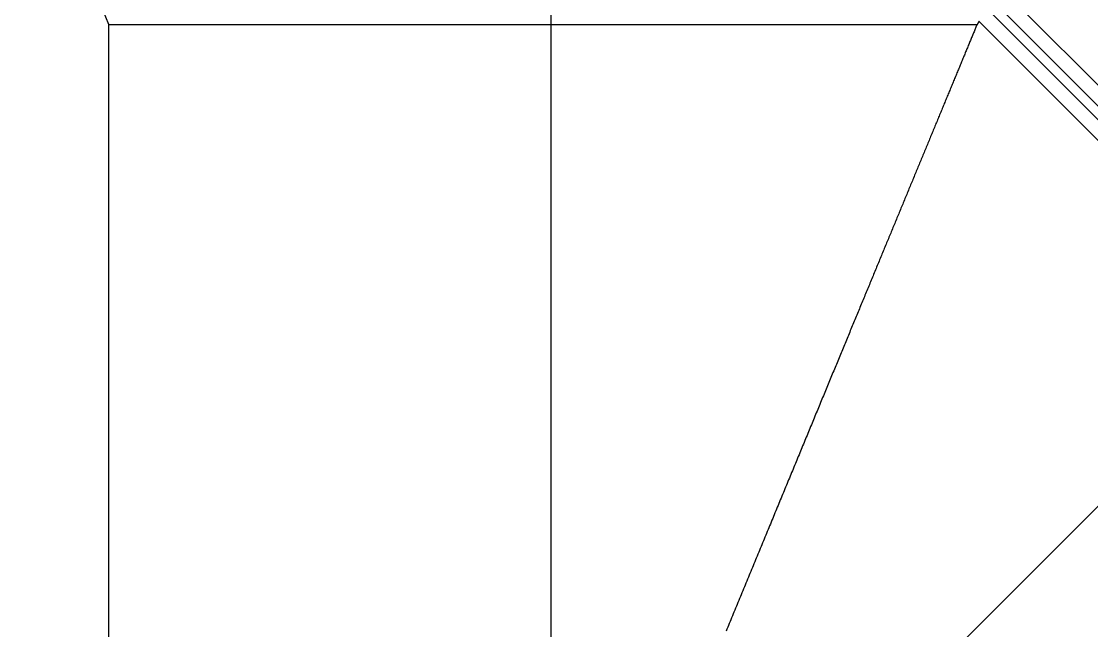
# Model space of a CAD drawing. Header units: millimetres. Extents: x -1292 to 2253, y 326 to 453.
# Drawn here: x 2098.8341 to 2098.8855, y 357.6874 to 357.7166 of the extents above; entities that cross this region are included whole.
import ezdxf

# ---------------------------------------------------------------- set-up
doc = ezdxf.new("R2010")
doc.units = ezdxf.units.MM
doc.header["$LTSCALE"] = 0.5
doc.linetypes.add('HIDDENX2', pattern=[0.75, 0.5, -0.25])
for name, color, linetype in [('-HIDRO', 8, 'Continuous'), ('Eixo', 4, 'HIDDENX2'), ('Esgoto', 5, 'ByLayer')]:
    doc.layers.add(name, color=color, linetype=linetype)

msp = doc.modelspace()

# ---------------------------------------------------------------- linework, layer by layer
at = {"layer": '-HIDRO', "ltscale": 0.05}
msp.add_circle((2098.715479, 357.846171), 0.175, dxfattribs=at)
at = {"layer": 'Eixo'}
for p in [(2098.859531, 357.743914), (2098.919295, 357.726819)]:
    msp.add_line(p, (2098.859531, 357.667054), dxfattribs=at)
at = {"layer": 'Esgoto', "color": 2}
for p, q in [((2098.880856, 357.718537), (2098.911704, 357.68769)), ((2098.880589, 357.717804), (2098.910996, 357.687397)), ((2098.838281, 357.71649), (2098.837988, 357.717197)), ((2098.880422, 357.717315), (2098.91034, 357.687397)), ((2098.838281, 357.659718), (2098.838281, 357.71649)), ((2098.838281, 357.71649), (2098.880008, 357.71649)), ((2098.879972, 357.716404), (2098.879954, 357.71636)), ((2098.87999, 357.716447), (2098.879972, 357.716404)), ((2098.880008, 357.71649), (2098.87999, 357.716447)), ((2098.880009, 357.716491), (2098.880008, 357.71649)), ((2098.880008, 357.71649), (2098.880008, 357.71649)), ((2098.88001, 357.716493), (2098.880009, 357.716492)), ((2098.880009, 357.716492), (2098.880009, 357.716491)), ((2098.880011, 357.716494), (2098.88001, 357.716493)), ((2098.88001, 357.716493), (2098.88001, 357.716493)), ((2098.880012, 357.716496), (2098.880011, 357.716495)), ((2098.880011, 357.716495), (2098.880011, 357.716494)), ((2098.880013, 357.716497), (2098.880012, 357.716496)), ((2098.880012, 357.716496), (2098.880012, 357.716496)), ((2098.880014, 357.716499), (2098.880013, 357.716498)), ((2098.880013, 357.716498), (2098.880013, 357.716497)), ((2098.880015, 357.7165), (2098.880014, 357.716499)), ((2098.880014, 357.716499), (2098.880014, 357.716499)), ((2098.880016, 357.716502), (2098.880015, 357.716501)), ((2098.880015, 357.716501), (2098.880015, 357.7165)), ((2098.880017, 357.716503), (2098.880016, 357.716502)), ((2098.880016, 357.716502), (2098.880016, 357.716502)), ((2098.880018, 357.716505), (2098.880017, 357.716504)), ((2098.880017, 357.716504), (2098.880017, 357.716503)), ((2098.880019, 357.716506), (2098.880018, 357.716505)), ((2098.880018, 357.716505), (2098.880018, 357.716505)), ((2098.88002, 357.716508), (2098.880019, 357.716507)), ((2098.880019, 357.716507), (2098.880019, 357.716506)), ((2098.880021, 357.716509), (2098.88002, 357.716509)), ((2098.88002, 357.716509), (2098.88002, 357.716508)), ((2098.880022, 357.716511), (2098.880021, 357.71651)), ((2098.880021, 357.71651), (2098.880021, 357.716509)), ((2098.880023, 357.716512), (2098.880022, 357.716512)), ((2098.880022, 357.716512), (2098.880022, 357.716511)), ((2098.880024, 357.716514), (2098.880023, 357.716513)), ((2098.880023, 357.716513), (2098.880023, 357.716512)), ((2098.880025, 357.716515), (2098.880024, 357.716515)), ((2098.880024, 357.716515), (2098.880024, 357.716514)), ((2098.880026, 357.716517), (2098.880025, 357.716516)), ((2098.880025, 357.716516), (2098.880025, 357.716515)), ((2098.880027, 357.716518), (2098.880026, 357.716518)), ((2098.880026, 357.716518), (2098.880026, 357.716517)), ((2098.880028, 357.71652), (2098.880027, 357.716519)), ((2098.880027, 357.716519), (2098.880027, 357.716518)), ((2098.880029, 357.716521), (2098.880028, 357.716521)), ((2098.880028, 357.716521), (2098.880028, 357.71652)), ((2098.88003, 357.716523), (2098.880029, 357.716522)), ((2098.880029, 357.716522), (2098.880029, 357.716521)), ((2098.880031, 357.716524), (2098.88003, 357.716524)), ((2098.88003, 357.716524), (2098.88003, 357.716523)), ((2098.880032, 357.716526), (2098.880031, 357.716525)), ((2098.880031, 357.716525), (2098.880031, 357.716524)), ((2098.880033, 357.716527), (2098.880032, 357.716527)), ((2098.880032, 357.716527), (2098.880032, 357.716526)), ((2098.880034, 357.716529), (2098.880033, 357.716528)), ((2098.880033, 357.716528), (2098.880033, 357.716527)), ((2098.880035, 357.71653), (2098.880034, 357.71653)), ((2098.880034, 357.71653), (2098.880034, 357.716529)), ((2098.880036, 357.716532), (2098.880035, 357.716531)), ((2098.880035, 357.716531), (2098.880035, 357.71653)), ((2098.880037, 357.716533), (2098.880036, 357.716533)), ((2098.880036, 357.716533), (2098.880036, 357.716532)), ((2098.880038, 357.716535), (2098.880037, 357.716534)), ((2098.880037, 357.716534), (2098.880037, 357.716533)), ((2098.880039, 357.716536), (2098.880038, 357.716536)), ((2098.880038, 357.716536), (2098.880038, 357.716535)), ((2098.88004, 357.716538), (2098.880039, 357.716537)), ((2098.880039, 357.716537), (2098.880039, 357.716536)), ((2098.880041, 357.716539), (2098.88004, 357.716539)), ((2098.88004, 357.716539), (2098.88004, 357.716538)), ((2098.880042, 357.716541), (2098.880041, 357.71654)), ((2098.880041, 357.71654), (2098.880041, 357.716539)), ((2098.880043, 357.716542), (2098.880042, 357.716542)), ((2098.880042, 357.716542), (2098.880042, 357.716541)), ((2098.880044, 357.716544), (2098.880043, 357.716543)), ((2098.880043, 357.716543), (2098.880043, 357.716542)), ((2098.880045, 357.716545), (2098.880044, 357.716545)), ((2098.880044, 357.716545), (2098.880044, 357.716544)), ((2098.880046, 357.716547), (2098.880045, 357.716546)), ((2098.880045, 357.716546), (2098.880045, 357.716545)), ((2098.880047, 357.716548), (2098.880046, 357.716548)), ((2098.880046, 357.716548), (2098.880046, 357.716547)), ((2098.880048, 357.71655), (2098.880047, 357.716549)), ((2098.880047, 357.716549), (2098.880047, 357.716548)), ((2098.880049, 357.716552), (2098.880048, 357.716551)), ((2098.880048, 357.716551), (2098.880048, 357.71655)), ((2098.88005, 357.716553), (2098.880049, 357.716552)), ((2098.880049, 357.716552), (2098.880049, 357.716552)), ((2098.880051, 357.716555), (2098.88005, 357.716554)), ((2098.88005, 357.716554), (2098.88005, 357.716553)), ((2098.880052, 357.716556), (2098.880051, 357.716555)), ((2098.880051, 357.716555), (2098.880051, 357.716555)), ((2098.880053, 357.716558), (2098.880052, 357.716557)), ((2098.880052, 357.716557), (2098.880052, 357.716556)), ((2098.880054, 357.716559), (2098.880053, 357.716558)), ((2098.880053, 357.716558), (2098.880053, 357.716558)), ((2098.880055, 357.716561), (2098.880054, 357.71656)), ((2098.880054, 357.71656), (2098.880054, 357.716559)), ((2098.880056, 357.716562), (2098.880055, 357.716561)), ((2098.880055, 357.716561), (2098.880055, 357.716561)), ((2098.880057, 357.716564), (2098.880056, 357.716563)), ((2098.880056, 357.716563), (2098.880056, 357.716562)), ((2098.880058, 357.716565), (2098.880057, 357.716564)), ((2098.880057, 357.716564), (2098.880057, 357.716564)), ((2098.880059, 357.716567), (2098.880058, 357.716566)), ((2098.880058, 357.716566), (2098.880058, 357.716565)), ((2098.88006, 357.716568), (2098.880059, 357.716567)), ((2098.880059, 357.716567), (2098.880059, 357.716567)), ((2098.880061, 357.71657), (2098.88006, 357.716569)), ((2098.88006, 357.716569), (2098.88006, 357.716568)), ((2098.880062, 357.716571), (2098.880061, 357.71657)), ((2098.880061, 357.71657), (2098.880061, 357.71657)), ((2098.880063, 357.716573), (2098.880062, 357.716572)), ((2098.880062, 357.716572), (2098.880062, 357.716571)), ((2098.880064, 357.716574), (2098.880063, 357.716573)), ((2098.880063, 357.716573), (2098.880063, 357.716573)), ((2098.880065, 357.716576), (2098.880064, 357.716575)), ((2098.880064, 357.716575), (2098.880064, 357.716574)), ((2098.880066, 357.716577), (2098.880065, 357.716576)), ((2098.880065, 357.716576), (2098.880065, 357.716576)), ((2098.880067, 357.716579), (2098.880066, 357.716578)), ((2098.880066, 357.716578), (2098.880066, 357.716577)), ((2098.880068, 357.71658), (2098.880067, 357.716579)), ((2098.880067, 357.716579), (2098.880067, 357.716579)), ((2098.880069, 357.716582), (2098.880068, 357.716581)), ((2098.880068, 357.716581), (2098.880068, 357.71658)), ((2098.88007, 357.716583), (2098.880069, 357.716582)), ((2098.880069, 357.716582), (2098.880069, 357.716582)), ((2098.880071, 357.716585), (2098.88007, 357.716584)), ((2098.88007, 357.716584), (2098.88007, 357.716583)), ((2098.880072, 357.716586), (2098.880071, 357.716585)), ((2098.880071, 357.716585), (2098.880071, 357.716585)), ((2098.880073, 357.716588), (2098.880072, 357.716587)), ((2098.880072, 357.716587), (2098.880072, 357.716586)), ((2098.880074, 357.716589), (2098.880073, 357.716588)), ((2098.880073, 357.716588), (2098.880073, 357.716588)), ((2098.880075, 357.716591), (2098.880074, 357.71659)), ((2098.880074, 357.71659), (2098.880074, 357.716589)), ((2098.880076, 357.716592), (2098.880075, 357.716591)), ((2098.880075, 357.716591), (2098.880075, 357.716591)), ((2098.880077, 357.716594), (2098.880076, 357.716593)), ((2098.880076, 357.716593), (2098.880076, 357.716592)), ((2098.880078, 357.716595), (2098.880077, 357.716594)), ((2098.880077, 357.716594), (2098.880077, 357.716594)), ((2098.880079, 357.716597), (2098.880078, 357.716596)), ((2098.880078, 357.716596), (2098.880078, 357.716595)), ((2098.88008, 357.716598), (2098.880079, 357.716597)), ((2098.880079, 357.716597), (2098.880079, 357.716597)), ((2098.880081, 357.7166), (2098.88008, 357.716599)), ((2098.88008, 357.716599), (2098.88008, 357.716598)), ((2098.880082, 357.716601), (2098.880081, 357.7166)), ((2098.880081, 357.7166), (2098.880081, 357.7166)), ((2098.880083, 357.716603), (2098.880082, 357.716602)), ((2098.880082, 357.716602), (2098.880082, 357.716601)), ((2098.880084, 357.716604), (2098.880083, 357.716603)), ((2098.880083, 357.716603), (2098.880083, 357.716603)), ((2098.880085, 357.716606), (2098.880084, 357.716605)), ((2098.880084, 357.716605), (2098.880084, 357.716604)), ((2098.880086, 357.716607), (2098.880085, 357.716606)), ((2098.880085, 357.716606), (2098.880085, 357.716606)), ((2098.880087, 357.716609), (2098.880086, 357.716608)), ((2098.880086, 357.716608), (2098.880086, 357.716607)), ((2098.880088, 357.71661), (2098.880087, 357.716609)), ((2098.880087, 357.716609), (2098.880087, 357.716609)), ((2098.880089, 357.716612), (2098.880088, 357.716611)), ((2098.880088, 357.716611), (2098.880088, 357.71661)), ((2098.88009, 357.716613), (2098.880089, 357.716612)), ((2098.880089, 357.716612), (2098.880089, 357.716612)), ((2098.880091, 357.716615), (2098.88009, 357.716614)), ((2098.88009, 357.716614), (2098.88009, 357.716613)), ((2098.880092, 357.716616), (2098.880091, 357.716615)), ((2098.880091, 357.716615), (2098.880091, 357.716615)), ((2098.880093, 357.716618), (2098.880092, 357.716617)), ((2098.880092, 357.716617), (2098.880092, 357.716616)), ((2098.880094, 357.716619), (2098.880093, 357.716618)), ((2098.880093, 357.716618), (2098.880093, 357.716618)), ((2098.880095, 357.716621), (2098.880094, 357.71662)), ((2098.880094, 357.71662), (2098.880094, 357.716619)), ((2098.880096, 357.716622), (2098.880095, 357.716621)), ((2098.880095, 357.716621), (2098.880095, 357.716621)), ((2098.880097, 357.716624), (2098.880096, 357.716623)), ((2098.880096, 357.716623), (2098.880096, 357.716622)), ((2098.880098, 357.716625), (2098.880097, 357.716624)), ((2098.880097, 357.716624), (2098.880097, 357.716624)), ((2098.880099, 357.716627), (2098.880098, 357.716626)), ((2098.880098, 357.716626), (2098.880098, 357.716625)), ((2098.8801, 357.716628), (2098.880099, 357.716627)), ((2098.880099, 357.716627), (2098.880099, 357.716627)), ((2098.880101, 357.71663), (2098.8801, 357.716629)), ((2098.8801, 357.716629), (2098.8801, 357.716628)), ((2098.880102, 357.716631), (2098.880101, 357.71663)), ((2098.880101, 357.71663), (2098.880101, 357.71663)), ((2098.880103, 357.716633), (2098.880102, 357.716632)), ((2098.880102, 357.716632), (2098.880102, 357.716631)), ((2098.880105, 357.716638), (2098.880103, 357.716633)), ((2098.880103, 357.716633), (2098.880103, 357.716633)), ((2098.880103, 357.716633), (2098.909633, 357.687104)), ((2098.879747, 357.715859), (2098.879727, 357.715812)), ((2098.879766, 357.715906), (2098.879747, 357.715859)), ((2098.879786, 357.715953), (2098.879766, 357.715906)), ((2098.879805, 357.716), (2098.879786, 357.715953)), ((2098.879824, 357.716046), (2098.879805, 357.716)), ((2098.879843, 357.716092), (2098.879824, 357.716046)), ((2098.879862, 357.716137), (2098.879843, 357.716092)), ((2098.879881, 357.716183), (2098.879862, 357.716137)), ((2098.879899, 357.716227), (2098.879881, 357.716183)), ((2098.879918, 357.716272), (2098.879899, 357.716227)), ((2098.879936, 357.716316), (2098.879918, 357.716272)), ((2098.879954, 357.71636), (2098.879936, 357.716316)), ((2098.879545, 357.715372), (2098.879524, 357.715322)), ((2098.879566, 357.715422), (2098.879545, 357.715372)), ((2098.879586, 357.715472), (2098.879566, 357.715422)), ((2098.879607, 357.715521), (2098.879586, 357.715472)), ((2098.879627, 357.71557), (2098.879607, 357.715521)), ((2098.879647, 357.715619), (2098.879627, 357.71557)), ((2098.879667, 357.715668), (2098.879647, 357.715619)), ((2098.879687, 357.715716), (2098.879667, 357.715668)), ((2098.879707, 357.715764), (2098.879687, 357.715716)), ((2098.879727, 357.715812), (2098.879707, 357.715764)), ((2098.879333, 357.71486), (2098.879311, 357.714807)), ((2098.879354, 357.714912), (2098.879333, 357.71486)), ((2098.879376, 357.714964), (2098.879354, 357.714912)), ((2098.879398, 357.715016), (2098.879376, 357.714964)), ((2098.879419, 357.715068), (2098.879398, 357.715016)), ((2098.87944, 357.715119), (2098.879419, 357.715068)), ((2098.879461, 357.71517), (2098.87944, 357.715119)), ((2098.879482, 357.715221), (2098.879461, 357.71517)), ((2098.879503, 357.715272), (2098.879482, 357.715221)), ((2098.879524, 357.715322), (2098.879503, 357.715272)), ((2098.879112, 357.714325), (2098.879089, 357.714271)), ((2098.879134, 357.71438), (2098.879112, 357.714325)), ((2098.879157, 357.714434), (2098.879134, 357.71438)), ((2098.879179, 357.714488), (2098.879157, 357.714434)), ((2098.879201, 357.714541), (2098.879179, 357.714488)), ((2098.879223, 357.714595), (2098.879201, 357.714541)), ((2098.879245, 357.714648), (2098.879223, 357.714595)), ((2098.879267, 357.714701), (2098.879245, 357.714648)), ((2098.879289, 357.714754), (2098.879267, 357.714701)), ((2098.879311, 357.714807), (2098.879289, 357.714754)), ((2098.878906, 357.71383), (2098.878883, 357.713774)), ((2098.87893, 357.713886), (2098.878906, 357.71383)), ((2098.878953, 357.713941), (2098.87893, 357.713886)), ((2098.878975, 357.713996), (2098.878953, 357.713941)), ((2098.878998, 357.714052), (2098.878975, 357.713996)), ((2098.879021, 357.714107), (2098.878998, 357.714052)), ((2098.879044, 357.714162), (2098.879021, 357.714107)), ((2098.879067, 357.714216), (2098.879044, 357.714162)), ((2098.879089, 357.714271), (2098.879067, 357.714216)), ((2098.878697, 357.713323), (2098.878673, 357.713266)), ((2098.87872, 357.71338), (2098.878697, 357.713323)), ((2098.878744, 357.713437), (2098.87872, 357.71338)), ((2098.878767, 357.713493), (2098.878744, 357.713437)), ((2098.87879, 357.71355), (2098.878767, 357.713493)), ((2098.878814, 357.713606), (2098.87879, 357.71355)), ((2098.878837, 357.713662), (2098.878814, 357.713606)), ((2098.87886, 357.713718), (2098.878837, 357.713662)), ((2098.878883, 357.713774), (2098.87886, 357.713718)), ((2098.878482, 357.712804), (2098.878457, 357.712745)), ((2098.878506, 357.712862), (2098.878482, 357.712804)), ((2098.87853, 357.712921), (2098.878506, 357.712862)), ((2098.878554, 357.712979), (2098.87853, 357.712921)), ((2098.878578, 357.713037), (2098.878554, 357.712979)), ((2098.878602, 357.713094), (2098.878578, 357.713037)), ((2098.878626, 357.713152), (2098.878602, 357.713094)), ((2098.87865, 357.713209), (2098.878626, 357.713152)), ((2098.878673, 357.713266), (2098.87865, 357.713209)), ((2098.878261, 357.71227), (2098.878236, 357.71221)), ((2098.878286, 357.71233), (2098.878261, 357.71227)), ((2098.87831, 357.71239), (2098.878286, 357.71233)), ((2098.878335, 357.71245), (2098.87831, 357.71239)), ((2098.87836, 357.712509), (2098.878335, 357.71245)), ((2098.878384, 357.712569), (2098.87836, 357.712509)), ((2098.878409, 357.712628), (2098.878384, 357.712569)), ((2098.878433, 357.712687), (2098.878409, 357.712628)), ((2098.878457, 357.712745), (2098.878433, 357.712687)), ((2098.87806, 357.711785), (2098.878035, 357.711724)), ((2098.878085, 357.711846), (2098.87806, 357.711785)), ((2098.878111, 357.711908), (2098.878085, 357.711846)), ((2098.878136, 357.711968), (2098.878111, 357.711908)), ((2098.878161, 357.712029), (2098.878136, 357.711968)), ((2098.878186, 357.71209), (2098.878161, 357.712029)), ((2098.878211, 357.71215), (2098.878186, 357.71209)), ((2098.878236, 357.71221), (2098.878211, 357.71215)), ((2098.87783, 357.711229), (2098.877804, 357.711166)), ((2098.877855, 357.711291), (2098.87783, 357.711229)), ((2098.877881, 357.711353), (2098.877855, 357.711291)), ((2098.877907, 357.711415), (2098.877881, 357.711353)), ((2098.877933, 357.711477), (2098.877907, 357.711415)), ((2098.877958, 357.711539), (2098.877933, 357.711477)), ((2098.877984, 357.711601), (2098.877958, 357.711539)), ((2098.878009, 357.711663), (2098.877984, 357.711601)), ((2098.878035, 357.711724), (2098.878009, 357.711663)), ((2098.877621, 357.710725), (2098.877595, 357.710662)), ((2098.877647, 357.710789), (2098.877621, 357.710725)), ((2098.877674, 357.710852), (2098.877647, 357.710789)), ((2098.8777, 357.710915), (2098.877674, 357.710852)), ((2098.877726, 357.710978), (2098.8777, 357.710915)), ((2098.877752, 357.711041), (2098.877726, 357.710978)), ((2098.877778, 357.711104), (2098.877752, 357.711041)), ((2098.877804, 357.711166), (2098.877778, 357.711104)), ((2098.87741, 357.710215), (2098.877383, 357.710151)), ((2098.877437, 357.710279), (2098.87741, 357.710215)), ((2098.877463, 357.710343), (2098.877437, 357.710279)), ((2098.877489, 357.710407), (2098.877463, 357.710343)), ((2098.877516, 357.710471), (2098.877489, 357.710407)), ((2098.877542, 357.710535), (2098.877516, 357.710471)), ((2098.877569, 357.710599), (2098.877542, 357.710535)), ((2098.877595, 357.710662), (2098.877569, 357.710599)), ((2098.877196, 357.709699), (2098.877169, 357.709634)), ((2098.877223, 357.709764), (2098.877196, 357.709699)), ((2098.87725, 357.709828), (2098.877223, 357.709764)), ((2098.877277, 357.709893), (2098.87725, 357.709828)), ((2098.877303, 357.709958), (2098.877277, 357.709893)), ((2098.87733, 357.710022), (2098.877303, 357.709958)), ((2098.877357, 357.710087), (2098.87733, 357.710022)), ((2098.877383, 357.710151), (2098.877357, 357.710087)), ((2098.87698, 357.709178), (2098.876953, 357.709112)), ((2098.877008, 357.709243), (2098.87698, 357.709178)), ((2098.877035, 357.709308), (2098.877008, 357.709243)), ((2098.877062, 357.709374), (2098.877035, 357.709308)), ((2098.877089, 357.709439), (2098.877062, 357.709374)), ((2098.877116, 357.709504), (2098.877089, 357.709439)), ((2098.877142, 357.709569), (2098.877116, 357.709504)), ((2098.877169, 357.709634), (2098.877142, 357.709569)), ((2098.876763, 357.708652), (2098.876736, 357.708586)), ((2098.87679, 357.708718), (2098.876763, 357.708652)), ((2098.876817, 357.708784), (2098.87679, 357.708718)), ((2098.876845, 357.70885), (2098.876817, 357.708784)), ((2098.876872, 357.708915), (2098.876845, 357.70885)), ((2098.876899, 357.708981), (2098.876872, 357.708915)), ((2098.876926, 357.709047), (2098.876899, 357.708981)), ((2098.876953, 357.709112), (2098.876926, 357.709047)), ((2098.876572, 357.70819), (2098.876544, 357.708124)), ((2098.876599, 357.708256), (2098.876572, 357.70819)), ((2098.876626, 357.708322), (2098.876599, 357.708256)), ((2098.876654, 357.708389), (2098.876626, 357.708322)), ((2098.876681, 357.708455), (2098.876654, 357.708389)), ((2098.876708, 357.708521), (2098.876681, 357.708455)), ((2098.876736, 357.708586), (2098.876708, 357.708521)), ((2098.876352, 357.70766), (2098.876325, 357.707594)), ((2098.87638, 357.707727), (2098.876352, 357.70766)), ((2098.876407, 357.707793), (2098.87638, 357.707727)), ((2098.876435, 357.707859), (2098.876407, 357.707793)), ((2098.876462, 357.707925), (2098.876435, 357.707859)), ((2098.876489, 357.707992), (2098.876462, 357.707925)), ((2098.876517, 357.708058), (2098.876489, 357.707992)), ((2098.876544, 357.708124), (2098.876517, 357.708058)), ((2098.876132, 357.707129), (2098.876105, 357.707063)), ((2098.87616, 357.707195), (2098.876132, 357.707129)), ((2098.876187, 357.707262), (2098.87616, 357.707195)), ((2098.876215, 357.707328), (2098.876187, 357.707262)), ((2098.876242, 357.707395), (2098.876215, 357.707328)), ((2098.87627, 357.707461), (2098.876242, 357.707395)), ((2098.876297, 357.707527), (2098.87627, 357.707461)), ((2098.876325, 357.707594), (2098.876297, 357.707527)), ((2098.875912, 357.706598), (2098.875885, 357.706531)), ((2098.87594, 357.706664), (2098.875912, 357.706598)), ((2098.875967, 357.70673), (2098.87594, 357.706664)), ((2098.875995, 357.706797), (2098.875967, 357.70673)), ((2098.876022, 357.706863), (2098.875995, 357.706797)), ((2098.87605, 357.70693), (2098.876022, 357.706863)), ((2098.876077, 357.706996), (2098.87605, 357.70693)), ((2098.876105, 357.707063), (2098.876077, 357.706996)), ((2098.87572, 357.706132), (2098.875692, 357.706065)), ((2098.875747, 357.706199), (2098.87572, 357.706132)), ((2098.875775, 357.706266), (2098.875747, 357.706199)), ((2098.875802, 357.706332), (2098.875775, 357.706266)), ((2098.87583, 357.706399), (2098.875802, 357.706332)), ((2098.875857, 357.706465), (2098.87583, 357.706399)), ((2098.875885, 357.706531), (2098.875857, 357.706465)), ((2098.875496, 357.705592), (2098.875468, 357.705524)), ((2098.875524, 357.70566), (2098.875496, 357.705592)), ((2098.875552, 357.705728), (2098.875524, 357.70566)), ((2098.87558, 357.705796), (2098.875552, 357.705728)), ((2098.875608, 357.705863), (2098.87558, 357.705796)), ((2098.875636, 357.705931), (2098.875608, 357.705863)), ((2098.875664, 357.705998), (2098.875636, 357.705931)), ((2098.875692, 357.706065), (2098.875664, 357.705998)), ((2098.875297, 357.705112), (2098.875269, 357.705043)), ((2098.875326, 357.705181), (2098.875297, 357.705112)), ((2098.875354, 357.70525), (2098.875326, 357.705181)), ((2098.875383, 357.705319), (2098.875354, 357.70525)), ((2098.875411, 357.705387), (2098.875383, 357.705319)), ((2098.87544, 357.705456), (2098.875411, 357.705387)), ((2098.875468, 357.705524), (2098.87544, 357.705456)), ((2098.875066, 357.704554), (2098.875037, 357.704484)), ((2098.875096, 357.704624), (2098.875066, 357.704554)), ((2098.875125, 357.704694), (2098.875096, 357.704624)), ((2098.875154, 357.704764), (2098.875125, 357.704694)), ((2098.875182, 357.704834), (2098.875154, 357.704764)), ((2098.875211, 357.704904), (2098.875182, 357.704834)), ((2098.87524, 357.704973), (2098.875211, 357.704904)), ((2098.875269, 357.705043), (2098.87524, 357.704973)), ((2098.874861, 357.704059), (2098.874832, 357.703987)), ((2098.874891, 357.70413), (2098.874861, 357.704059)), ((2098.87492, 357.704201), (2098.874891, 357.70413)), ((2098.87495, 357.704272), (2098.87492, 357.704201)), ((2098.874979, 357.704343), (2098.87495, 357.704272)), ((2098.875008, 357.704413), (2098.874979, 357.704343)), ((2098.875037, 357.704484), (2098.875008, 357.704413)), ((2098.874653, 357.703556), (2098.874623, 357.703484)), ((2098.874683, 357.703628), (2098.874653, 357.703556)), ((2098.874713, 357.7037), (2098.874683, 357.703628)), ((2098.874743, 357.703772), (2098.874713, 357.7037)), ((2098.874773, 357.703844), (2098.874743, 357.703772)), ((2098.874802, 357.703916), (2098.874773, 357.703844)), ((2098.874832, 357.703987), (2098.874802, 357.703916)), ((2098.874442, 357.703046), (2098.874412, 357.702973)), ((2098.874473, 357.70312), (2098.874442, 357.703046)), ((2098.874503, 357.703193), (2098.874473, 357.70312)), ((2098.874533, 357.703266), (2098.874503, 357.703193)), ((2098.874563, 357.703338), (2098.874533, 357.703266)), ((2098.874593, 357.703411), (2098.874563, 357.703338)), ((2098.874623, 357.703484), (2098.874593, 357.703411)), ((2098.874229, 357.70253), (2098.874198, 357.702456)), ((2098.874259, 357.702604), (2098.874229, 357.70253)), ((2098.87429, 357.702678), (2098.874259, 357.702604)), ((2098.874321, 357.702752), (2098.87429, 357.702678)), ((2098.874351, 357.702826), (2098.874321, 357.702752)), ((2098.874382, 357.7029), (2098.874351, 357.702826)), ((2098.874412, 357.702973), (2098.874382, 357.7029)), ((2098.874012, 357.702007), (2098.873981, 357.701931)), ((2098.874043, 357.702082), (2098.874012, 357.702007)), ((2098.874074, 357.702157), (2098.874043, 357.702082)), ((2098.874105, 357.702232), (2098.874074, 357.702157)), ((2098.874136, 357.702306), (2098.874105, 357.702232)), ((2098.874167, 357.702381), (2098.874136, 357.702306)), ((2098.874198, 357.702456), (2098.874167, 357.702381)), ((2098.873793, 357.701477), (2098.873761, 357.7014)), ((2098.873824, 357.701553), (2098.873793, 357.701477)), ((2098.873856, 357.701629), (2098.873824, 357.701553)), ((2098.873887, 357.701705), (2098.873856, 357.701629)), ((2098.873918, 357.70178), (2098.873887, 357.701705)), ((2098.87395, 357.701856), (2098.873918, 357.70178)), ((2098.873981, 357.701931), (2098.87395, 357.701856)), ((2098.87357, 357.70094), (2098.873538, 357.700863)), ((2098.873602, 357.701017), (2098.87357, 357.70094)), ((2098.873634, 357.701094), (2098.873602, 357.701017)), ((2098.873666, 357.701171), (2098.873634, 357.701094)), ((2098.873698, 357.701247), (2098.873666, 357.701171)), ((2098.873729, 357.701324), (2098.873698, 357.701247)), ((2098.873761, 357.7014), (2098.873729, 357.701324)), ((2098.873378, 357.700474), (2098.873346, 357.700396)), ((2098.87341, 357.700552), (2098.873378, 357.700474)), ((2098.873442, 357.70063), (2098.87341, 357.700552)), ((2098.873474, 357.700708), (2098.873442, 357.70063)), ((2098.873506, 357.700785), (2098.873474, 357.700708)), ((2098.873538, 357.700863), (2098.873506, 357.700785)), ((2098.873151, 357.699925), (2098.873118, 357.699846)), ((2098.873183, 357.700004), (2098.873151, 357.699925)), ((2098.873216, 357.700083), (2098.873183, 357.700004)), ((2098.873248, 357.700162), (2098.873216, 357.700083)), ((2098.873281, 357.70024), (2098.873248, 357.700162)), ((2098.873313, 357.700318), (2098.873281, 357.70024)), ((2098.873346, 357.700396), (2098.873313, 357.700318)), ((2098.872954, 357.69945), (2098.872921, 357.69937)), ((2098.872987, 357.699529), (2098.872954, 357.69945)), ((2098.87302, 357.699609), (2098.872987, 357.699529)), ((2098.873052, 357.699688), (2098.87302, 357.699609)), ((2098.873085, 357.699767), (2098.873052, 357.699688)), ((2098.873118, 357.699846), (2098.873085, 357.699767)), ((2098.872722, 357.698889), (2098.872688, 357.698808)), ((2098.872755, 357.698969), (2098.872722, 357.698889)), ((2098.872788, 357.69905), (2098.872755, 357.698969)), ((2098.872821, 357.69913), (2098.872788, 357.69905)), ((2098.872855, 357.69921), (2098.872821, 357.69913)), ((2098.872888, 357.69929), (2098.872855, 357.69921)), ((2098.872921, 357.69937), (2098.872888, 357.69929)), ((2098.872521, 357.698403), (2098.872487, 357.698321)), ((2098.872554, 357.698484), (2098.872521, 357.698403)), ((2098.872588, 357.698565), (2098.872554, 357.698484)), ((2098.872621, 357.698646), (2098.872588, 357.698565)), ((2098.872655, 357.698727), (2098.872621, 357.698646)), ((2098.872688, 357.698808), (2098.872655, 357.698727)), ((2098.872318, 357.697912), (2098.872284, 357.69783)), ((2098.872352, 357.697994), (2098.872318, 357.697912)), ((2098.872385, 357.698076), (2098.872352, 357.697994)), ((2098.872419, 357.698158), (2098.872385, 357.698076)), ((2098.872453, 357.69824), (2098.872419, 357.698158)), ((2098.872487, 357.698321), (2098.872453, 357.69824)), ((2098.872078, 357.697334), (2098.872044, 357.697251)), ((2098.872113, 357.697417), (2098.872078, 357.697334)), ((2098.872147, 357.6975), (2098.872113, 357.697417)), ((2098.872181, 357.697583), (2098.872147, 357.6975)), ((2098.872215, 357.697665), (2098.872181, 357.697583)), ((2098.872249, 357.697748), (2098.872215, 357.697665)), ((2098.872284, 357.69783), (2098.872249, 357.697748)), ((2098.871871, 357.696834), (2098.871837, 357.69675)), ((2098.871906, 357.696917), (2098.871871, 357.696834)), ((2098.87194, 357.697001), (2098.871906, 357.696917)), ((2098.871975, 357.697084), (2098.87194, 357.697001)), ((2098.87201, 357.697168), (2098.871975, 357.697084)), ((2098.872044, 357.697251), (2098.87201, 357.697168)), ((2098.871662, 357.696329), (2098.871627, 357.696244)), ((2098.871697, 357.696413), (2098.871662, 357.696329)), ((2098.871732, 357.696497), (2098.871697, 357.696413)), ((2098.871767, 357.696582), (2098.871732, 357.696497)), ((2098.871802, 357.696666), (2098.871767, 357.696582)), ((2098.871837, 357.69675), (2098.871802, 357.696666)), ((2098.871452, 357.695819), (2098.871416, 357.695734)), ((2098.871487, 357.695904), (2098.871452, 357.695819)), ((2098.871522, 357.69599), (2098.871487, 357.695904)), ((2098.871557, 357.696074), (2098.871522, 357.69599)), ((2098.871592, 357.696159), (2098.871557, 357.696074)), ((2098.871627, 357.696244), (2098.871592, 357.696159)), ((2098.871239, 357.695305), (2098.871203, 357.695219)), ((2098.871275, 357.695391), (2098.871239, 357.695305)), ((2098.87131, 357.695477), (2098.871275, 357.695391)), ((2098.871346, 357.695563), (2098.87131, 357.695477)), ((2098.871381, 357.695648), (2098.871346, 357.695563)), ((2098.871416, 357.695734), (2098.871381, 357.695648)), ((2098.871025, 357.694787), (2098.870989, 357.6947)), ((2098.871061, 357.694874), (2098.871025, 357.694787)), ((2098.871096, 357.69496), (2098.871061, 357.694874)), ((2098.871132, 357.695047), (2098.871096, 357.69496)), ((2098.871168, 357.695133), (2098.871132, 357.695047)), ((2098.871203, 357.695219), (2098.871168, 357.695133)), ((2098.870809, 357.694265), (2098.870772, 357.694177)), ((2098.870845, 357.694352), (2098.870809, 357.694265)), ((2098.870881, 357.694439), (2098.870845, 357.694352)), ((2098.870917, 357.694526), (2098.870881, 357.694439)), ((2098.870953, 357.694614), (2098.870917, 357.694526)), ((2098.870989, 357.6947), (2098.870953, 357.694614)), ((2098.870591, 357.693738), (2098.870554, 357.69365)), ((2098.870627, 357.693826), (2098.870591, 357.693738)), ((2098.870663, 357.693914), (2098.870627, 357.693826)), ((2098.8707, 357.694002), (2098.870663, 357.693914)), ((2098.870736, 357.69409), (2098.8707, 357.694002)), ((2098.870772, 357.694177), (2098.870736, 357.69409)), ((2098.870408, 357.693296), (2098.870371, 357.693207)), ((2098.870444, 357.693384), (2098.870408, 357.693296)), ((2098.870481, 357.693473), (2098.870444, 357.693384)), ((2098.870518, 357.693561), (2098.870481, 357.693473)), ((2098.870554, 357.69365), (2098.870518, 357.693561)), ((2098.870187, 357.692761), (2098.87015, 357.692672)), ((2098.870224, 357.69285), (2098.870187, 357.692761)), ((2098.870261, 357.69294), (2098.870224, 357.69285)), ((2098.870297, 357.693029), (2098.870261, 357.69294)), ((2098.870334, 357.693118), (2098.870297, 357.693029)), ((2098.870371, 357.693207), (2098.870334, 357.693118)), ((2098.869964, 357.692222), (2098.869927, 357.692132)), ((2098.870001, 357.692312), (2098.869964, 357.692222)), ((2098.870038, 357.692402), (2098.870001, 357.692312)), ((2098.870075, 357.692492), (2098.870038, 357.692402)), ((2098.870113, 357.692582), (2098.870075, 357.692492)), ((2098.87015, 357.692672), (2098.870113, 357.692582)), ((2098.869739, 357.69168), (2098.869702, 357.691589)), ((2098.869777, 357.69177), (2098.869739, 357.69168)), ((2098.869814, 357.691861), (2098.869777, 357.69177)), ((2098.869852, 357.691952), (2098.869814, 357.691861)), ((2098.869889, 357.692042), (2098.869852, 357.691952)), ((2098.869927, 357.692132), (2098.869889, 357.692042)), ((2098.869551, 357.691224), (2098.869513, 357.691133)), ((2098.869589, 357.691315), (2098.869551, 357.691224)), ((2098.869627, 357.691407), (2098.869589, 357.691315)), ((2098.869664, 357.691498), (2098.869627, 357.691407)), ((2098.869702, 357.691589), (2098.869664, 357.691498)), ((2098.869324, 357.690674), (2098.869285, 357.690582)), ((2098.869362, 357.690766), (2098.869324, 357.690674)), ((2098.8694, 357.690858), (2098.869362, 357.690766)), ((2098.869438, 357.690949), (2098.8694, 357.690858)), ((2098.869475, 357.691041), (2098.869438, 357.690949)), ((2098.869513, 357.691133), (2098.869475, 357.691041)), ((2098.869133, 357.690212), (2098.869094, 357.69012)), ((2098.869171, 357.690305), (2098.869133, 357.690212)), ((2098.869209, 357.690397), (2098.869171, 357.690305)), ((2098.869247, 357.69049), (2098.869209, 357.690397)), ((2098.869285, 357.690582), (2098.869247, 357.69049)), ((2098.868902, 357.689655), (2098.868864, 357.689561)), ((2098.868941, 357.689748), (2098.868902, 357.689655)), ((2098.868979, 357.689841), (2098.868941, 357.689748)), ((2098.869018, 357.689934), (2098.868979, 357.689841)), ((2098.869056, 357.690027), (2098.869018, 357.689934)), ((2098.869094, 357.69012), (2098.869056, 357.690027)), ((2098.868709, 357.689188), (2098.868671, 357.689095)), ((2098.868748, 357.689281), (2098.868709, 357.689188)), ((2098.868786, 357.689375), (2098.868748, 357.689281)), ((2098.868825, 357.689468), (2098.868786, 357.689375)), ((2098.868864, 357.689561), (2098.868825, 357.689468)), ((2098.868479, 357.688631), (2098.868441, 357.688539)), ((2098.868517, 357.688724), (2098.868479, 357.688631)), ((2098.868556, 357.688816), (2098.868517, 357.688724)), ((2098.868594, 357.688909), (2098.868556, 357.688816)), ((2098.868632, 357.689002), (2098.868594, 357.688909)), ((2098.868671, 357.689095), (2098.868632, 357.689002)), ((2098.86825, 357.688078), (2098.868212, 357.687986)), ((2098.868288, 357.68817), (2098.86825, 357.688078)), ((2098.868326, 357.688262), (2098.868288, 357.68817)), ((2098.868365, 357.688354), (2098.868326, 357.688262)), ((2098.868403, 357.688446), (2098.868365, 357.688354)), ((2098.868441, 357.688539), (2098.868403, 357.688446)), ((2098.868061, 357.68762), (2098.868023, 357.687529)), ((2098.868099, 357.687712), (2098.868061, 357.68762)), ((2098.868137, 357.687803), (2098.868099, 357.687712)), ((2098.868175, 357.687895), (2098.868137, 357.687803)), ((2098.868212, 357.687986), (2098.868175, 357.687895)), ((2098.867986, 357.687438), (2098.867948, 357.687347)), ((2098.868023, 357.687529), (2098.867986, 357.687438))]:
    msp.add_line(p, q, dxfattribs=at)

doc.saveas('drawing.dxf')
